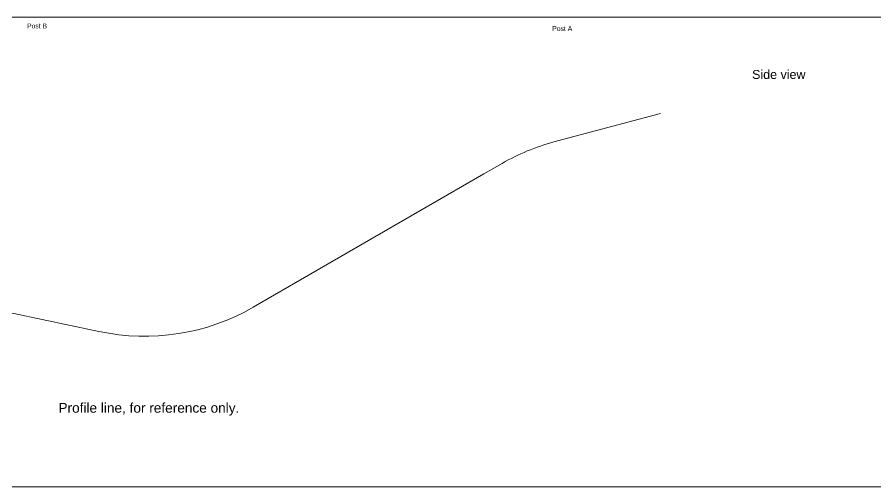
# Model space of a CAD drawing. Header units: inches. Extents: x 1 to 753, y -1 to 386.
# Drawn here: x 351.5 to 615.8, y -0.9 to 143.6 of the extents above; entities that cross this region are included whole.
import ezdxf

# ---------------------------------------------------------------- set-up
doc = ezdxf.new("R2010")
doc.units = ezdxf.units.IN
doc.header["$MEASUREMENT"] = 0
doc.layers.add('newTrack', color=7, linetype='Continuous', lineweight=20)
doc.layers.add('notes', color=7, linetype='Continuous', lineweight=20)
doc.styles.add('Arial', font='arial.ttf')

msp = doc.modelspace()

# ---------------------------------------------------------------- linework, layer by layer
at = {"lineweight": 20}
msp.add_line((10.53, 143.61), (619.28, 143.61), dxfattribs=at)
at = {"layer": 'newTrack', "lineweight": 20}
msp.add_lwpolyline([(549.54, 114.02), (516.7, 105.22, 0.065543), (500.78, 98.63), (495.15, 95.38), (424.18, 54.4, -0.186063), (376.69, 46.95), (350.51, 52.41, 0.194501), (279.7, 39.62, -0.133369), (224.57, 24.68), (21.14, 24.68)], format="xyb", dxfattribs=at)
at = {"layer": 'notes', "color": 7, "linetype": 'Continuous', "lineweight": 20, "transparency": 33554687, "flags": 128}
msp.add_lwpolyline([(0.81, 385.57), (752.98, 385.57), (752.98, -0.86), (0.81, -0.86)], close=True, dxfattribs=at)

# ---------------------------------------------------------------- texts
at = {"layer": 'notes', "lineweight": 20, "transparency": 33554687, "style": 'Arial'}
for s, height, p in [('Post B', 1.5, (354.54, 140.16)), ('Post A', 1.5, (516.2, 139.37)), ('Side view ', 2.75, (577.71, 124.62)), ('Profile line, for reference only.', 3, (364.22, 21.93))]:
    msp.add_text(s, height=height, dxfattribs=at).set_placement(p)

doc.saveas('drawing.dxf')
